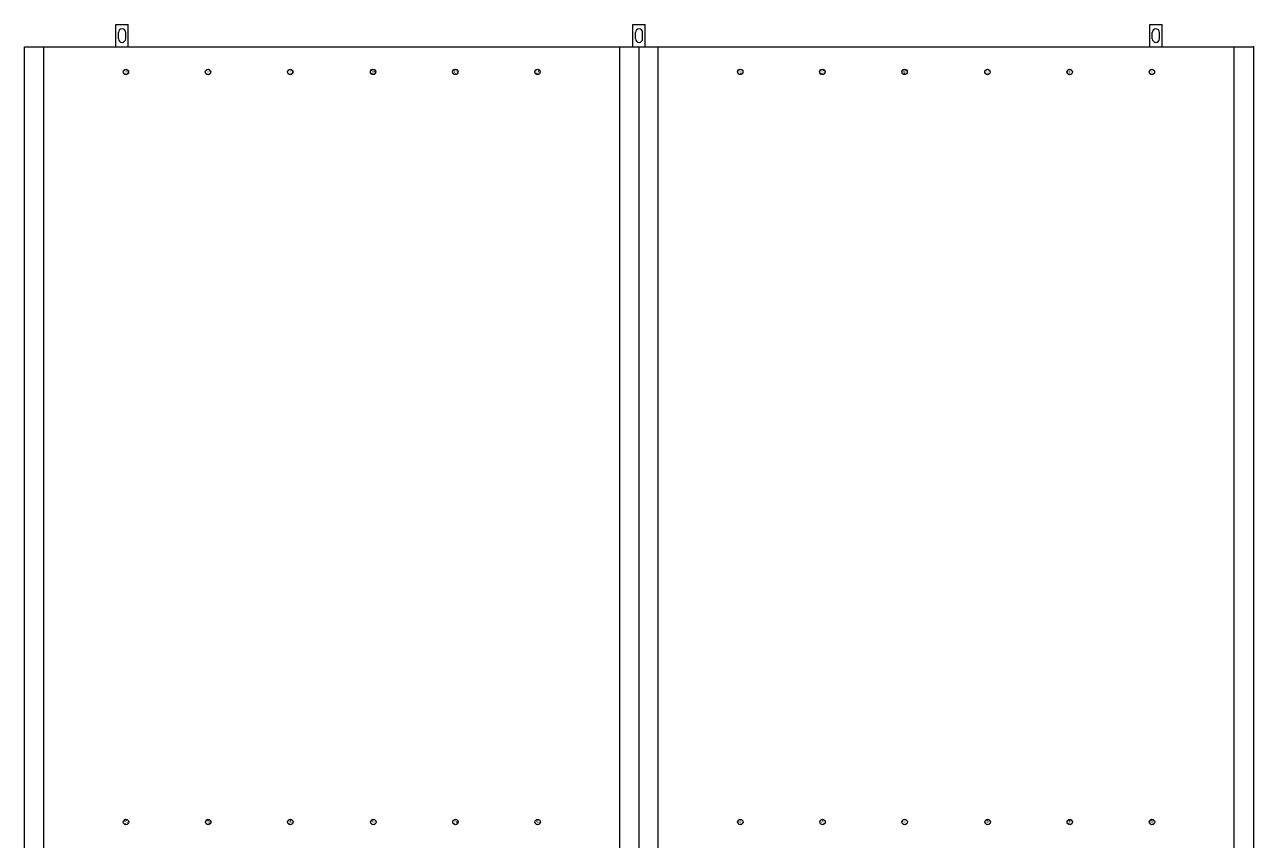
# Model space of a CAD drawing. Header units: centimetres. Extents: x 2056 to 3726, y 479 to 1259.
# Drawn here: x 2349 to 2509, y 1042.5 to 1148.8 of the extents above; entities that cross this region are included whole.
import ezdxf

# ---------------------------------------------------------------- set-up
doc = ezdxf.new("R2010")
doc.units = ezdxf.units.CM
doc.layers.get('0').update_dxf_attribs({"color": 6})
doc.layers.add('A-FURN', color=94, linetype='Continuous')
doc.layers.add('ferramenta', color=211, linetype='Continuous')

msp = doc.modelspace()

# ---------------------------------------------------------------- linework, layer by layer
msp.add_point((2509.03, 1145.91))
at = {"layer": 'A-FURN'}
for p, q in [((2349.03, 1145.91), (2509.03, 1145.91)), ((2349.03, 943.91), (2349.03, 1145.91)), ((2351.53, 1112.66), (2351.53, 1145.91)), ((2426.53, 1112.66), (2426.53, 1145.91)), ((2429.03, 943.91), (2429.03, 1145.91)), ((2429.03, 1045.16), (2429.03, 1145.91)), ((2431.53, 1112.66), (2431.53, 1145.91)), ((2506.53, 1112.69), (2506.53, 1145.91)), ((2509.03, 1145.91), (2509.03, 943.91)), ((2351.53, 1080.66), (2351.53, 1112.66)), ((2426.53, 1080.66), (2426.53, 1112.66)), ((2431.53, 1080.6), (2431.53, 1112.66)), ((2506.53, 1080.65), (2506.53, 1112.69)), ((2351.53, 1045.15), (2351.53, 1080.66)), ((2426.53, 1045.15), (2426.53, 1080.66)), ((2431.53, 1045.16), (2431.53, 1080.6)), ((2506.53, 1045.16), (2506.53, 1080.65)), ((2351.53, 1016.66), (2351.53, 1045.15)), ((2426.53, 1016.66), (2426.53, 1045.15)), ((2431.53, 1016.66), (2431.53, 1045.16)), ((2506.53, 1016.65), (2506.53, 1045.16))]:
    msp.add_line(p, q, dxfattribs=at)
at = {"layer": 'ferramenta', "transparency": 33554687}
for p, q in [((2360.91, 1145.91), (2360.91, 1148.82)), ((2360.91, 1148.82), (2362.53, 1148.82)), ((2362.53, 1145.91), (2362.53, 1148.82)), ((2428.21, 1145.91), (2428.21, 1148.82)), ((2428.21, 1148.82), (2429.84, 1148.82)), ((2429.84, 1145.91), (2429.84, 1148.82)), ((2495.52, 1145.91), (2495.52, 1148.82)), ((2495.52, 1148.82), (2497.15, 1148.82)), ((2497.15, 1145.91), (2497.15, 1148.82)), ((2361.25, 1146.97), (2361.25, 1147.79)), ((2362.19, 1146.97), (2362.19, 1147.79)), ((2428.55, 1146.97), (2428.55, 1147.79)), ((2429.5, 1146.97), (2429.5, 1147.79)), ((2495.86, 1146.97), (2495.86, 1147.79)), ((2496.81, 1146.97), (2496.81, 1147.79)), ((2360.91, 1145.91), (2362.53, 1145.91)), ((2428.21, 1145.91), (2429.84, 1145.91)), ((2495.52, 1145.91), (2497.15, 1145.91)), ((2361.9, 1142.65), (2361.9, 1142.65)), ((2361.92, 1142.55), (2361.92, 1142.55)), ((2361.95, 1142.81), (2361.95, 1142.81)), ((2361.96, 1142.49), (2361.96, 1142.49)), ((2361.99, 1142.7), (2361.99, 1142.69)), ((2362.03, 1142.42), (2362.02, 1142.42)), ((2362.04, 1142.87), (2362.03, 1142.87)), ((2362.03, 1142.81), (2362.03, 1142.81)), ((2362.05, 1142.52), (2362.04, 1142.52)), ((2362.09, 1142.59), (2362.08, 1142.59)), ((2362.13, 1142.92), (2362.13, 1142.92)), ((2362.14, 1142.82), (2362.13, 1142.82)), ((2362.14, 1142.69), (2362.13, 1142.69)), ((2362.14, 1142.47), (2362.13, 1142.47)), ((2362.17, 1142.41), (2362.17, 1142.41)), ((2362.2, 1142.65), (2362.19, 1142.65)), ((2362.2, 1142.8), (2362.2, 1142.8)), ((2362.2, 1142.5), (2362.2, 1142.5)), ((2362.21, 1142.92), (2362.21, 1142.92)), ((2362.21, 1142.64), (2362.21, 1142.64)), ((2362.23, 1142.59), (2362.23, 1142.59)), ((2362.27, 1142.48), (2362.27, 1142.48)), ((2362.29, 1142.67), (2362.28, 1142.67)), ((2362.29, 1142.77), (2362.29, 1142.77)), ((2362.31, 1142.94), (2362.3, 1142.94)), ((2362.32, 1142.87), (2362.31, 1142.87)), ((2362.37, 1142.91), (2362.36, 1142.91)), ((2362.37, 1142.66), (2362.36, 1142.66)), ((2362.37, 1142.55), (2362.37, 1142.55)), ((2362.4, 1142.85), (2362.39, 1142.85)), ((2362.39, 1142.47), (2362.39, 1142.47)), ((2362.43, 1142.8), (2362.42, 1142.8)), ((2362.46, 1142.72), (2362.45, 1142.72)), ((2362.46, 1142.46), (2362.45, 1142.46)), ((2362.49, 1142.61), (2362.48, 1142.61)), ((2362.48, 1142.53), (2362.48, 1142.53)), ((2362.54, 1142.68), (2362.53, 1142.68)), ((2372.6, 1142.65), (2372.6, 1142.65)), ((2372.62, 1142.55), (2372.62, 1142.55)), ((2372.65, 1142.81), (2372.65, 1142.81)), ((2372.66, 1142.49), (2372.66, 1142.49)), ((2372.69, 1142.7), (2372.69, 1142.69)), ((2372.73, 1142.42), (2372.72, 1142.42)), ((2372.74, 1142.87), (2372.73, 1142.87)), ((2372.73, 1142.81), (2372.73, 1142.81)), ((2372.75, 1142.52), (2372.74, 1142.52)), ((2372.79, 1142.59), (2372.78, 1142.59)), ((2372.83, 1142.92), (2372.83, 1142.92)), ((2372.84, 1142.82), (2372.83, 1142.82)), ((2372.84, 1142.69), (2372.83, 1142.69)), ((2372.84, 1142.47), (2372.83, 1142.47)), ((2372.87, 1142.41), (2372.87, 1142.41)), ((2372.9, 1142.65), (2372.89, 1142.65)), ((2372.9, 1142.8), (2372.9, 1142.8)), ((2372.9, 1142.5), (2372.9, 1142.5)), ((2372.91, 1142.92), (2372.91, 1142.92)), ((2372.91, 1142.64), (2372.91, 1142.64)), ((2372.93, 1142.59), (2372.93, 1142.59)), ((2372.97, 1142.48), (2372.97, 1142.48)), ((2372.99, 1142.67), (2372.98, 1142.67)), ((2372.99, 1142.77), (2372.99, 1142.77)), ((2373.01, 1142.94), (2373, 1142.94)), ((2373.02, 1142.87), (2373.01, 1142.87)), ((2373.07, 1142.91), (2373.06, 1142.91)), ((2373.07, 1142.66), (2373.06, 1142.66)), ((2373.07, 1142.55), (2373.07, 1142.55)), ((2373.1, 1142.85), (2373.09, 1142.85)), ((2373.09, 1142.47), (2373.09, 1142.47)), ((2373.13, 1142.8), (2373.12, 1142.8)), ((2373.16, 1142.72), (2373.15, 1142.72)), ((2373.16, 1142.46), (2373.15, 1142.46)), ((2373.19, 1142.61), (2373.18, 1142.61)), ((2373.18, 1142.53), (2373.18, 1142.53)), ((2373.24, 1142.68), (2373.23, 1142.68)), ((2383.3, 1142.65), (2383.3, 1142.65)), ((2383.32, 1142.55), (2383.32, 1142.55)), ((2383.35, 1142.81), (2383.35, 1142.81)), ((2383.36, 1142.49), (2383.36, 1142.49)), ((2383.39, 1142.7), (2383.39, 1142.69)), ((2383.43, 1142.42), (2383.42, 1142.42)), ((2383.44, 1142.87), (2383.43, 1142.87)), ((2383.43, 1142.81), (2383.43, 1142.81)), ((2383.45, 1142.52), (2383.44, 1142.52)), ((2383.49, 1142.59), (2383.48, 1142.59)), ((2383.53, 1142.92), (2383.53, 1142.92)), ((2383.54, 1142.82), (2383.53, 1142.82)), ((2383.54, 1142.69), (2383.53, 1142.69)), ((2383.54, 1142.47), (2383.53, 1142.47)), ((2383.57, 1142.41), (2383.57, 1142.41)), ((2383.6, 1142.65), (2383.59, 1142.65)), ((2383.6, 1142.8), (2383.6, 1142.8)), ((2383.6, 1142.5), (2383.6, 1142.5)), ((2383.61, 1142.92), (2383.61, 1142.92)), ((2383.61, 1142.64), (2383.61, 1142.64)), ((2383.63, 1142.59), (2383.63, 1142.59)), ((2383.67, 1142.48), (2383.67, 1142.48)), ((2383.69, 1142.67), (2383.68, 1142.67)), ((2383.69, 1142.77), (2383.69, 1142.77)), ((2383.71, 1142.94), (2383.7, 1142.94)), ((2383.72, 1142.87), (2383.71, 1142.87)), ((2383.77, 1142.91), (2383.76, 1142.91)), ((2383.77, 1142.66), (2383.76, 1142.66)), ((2383.77, 1142.55), (2383.77, 1142.55)), ((2383.8, 1142.85), (2383.79, 1142.85)), ((2383.79, 1142.47), (2383.79, 1142.47)), ((2383.83, 1142.8), (2383.82, 1142.8)), ((2383.86, 1142.72), (2383.85, 1142.72)), ((2383.86, 1142.46), (2383.85, 1142.46)), ((2383.89, 1142.61), (2383.88, 1142.61)), ((2383.88, 1142.53), (2383.88, 1142.53)), ((2383.94, 1142.68), (2383.93, 1142.68)), ((2394.1, 1142.65), (2394.1, 1142.65)), ((2394.12, 1142.56), (2394.12, 1142.55)), ((2394.15, 1142.82), (2394.15, 1142.81)), ((2394.16, 1142.49), (2394.16, 1142.49)), ((2394.19, 1142.7), (2394.19, 1142.7)), ((2394.23, 1142.42), (2394.22, 1142.42)), ((2394.24, 1142.88), (2394.23, 1142.88)), ((2394.23, 1142.82), (2394.23, 1142.81)), ((2394.25, 1142.53), (2394.24, 1142.52)), ((2394.29, 1142.59), (2394.28, 1142.59)), ((2394.33, 1142.92), (2394.33, 1142.92)), ((2394.34, 1142.82), (2394.33, 1142.82)), ((2394.34, 1142.7), (2394.33, 1142.7)), ((2394.34, 1142.48), (2394.33, 1142.48)), ((2394.37, 1142.42), (2394.37, 1142.42)), ((2394.4, 1142.65), (2394.39, 1142.65)), ((2394.4, 1142.81), (2394.4, 1142.81)), ((2394.4, 1142.5), (2394.4, 1142.5)), ((2394.41, 1142.92), (2394.41, 1142.92)), ((2394.41, 1142.65), (2394.41, 1142.65)), ((2394.43, 1142.59), (2394.43, 1142.59)), ((2394.45, 1142.4), (2394.45, 1142.4)), ((2394.47, 1142.49), (2394.47, 1142.48)), ((2394.49, 1142.67), (2394.48, 1142.67)), ((2394.49, 1142.77), (2394.49, 1142.77)), ((2394.51, 1142.94), (2394.5, 1142.94)), ((2394.52, 1142.87), (2394.51, 1142.87)), ((2394.57, 1142.91), (2394.56, 1142.91)), ((2394.57, 1142.67), (2394.56, 1142.67)), ((2394.57, 1142.56), (2394.57, 1142.55)), ((2394.6, 1142.85), (2394.59, 1142.85)), ((2394.59, 1142.47), (2394.59, 1142.47)), ((2394.63, 1142.8), (2394.62, 1142.8)), ((2394.66, 1142.73), (2394.65, 1142.73)), ((2394.66, 1142.47), (2394.65, 1142.46)), ((2394.69, 1142.62), (2394.68, 1142.62)), ((2394.68, 1142.53), (2394.68, 1142.53)), ((2394.74, 1142.68), (2394.73, 1142.68)), ((2404.8, 1142.65), (2404.8, 1142.65)), ((2404.82, 1142.56), (2404.82, 1142.55)), ((2404.85, 1142.82), (2404.85, 1142.81)), ((2404.86, 1142.49), (2404.86, 1142.49)), ((2404.89, 1142.7), (2404.89, 1142.7)), ((2404.93, 1142.42), (2404.92, 1142.42)), ((2404.94, 1142.88), (2404.93, 1142.88)), ((2404.93, 1142.82), (2404.93, 1142.81)), ((2404.95, 1142.53), (2404.94, 1142.52)), ((2404.99, 1142.59), (2404.98, 1142.59)), ((2405.03, 1142.92), (2405.03, 1142.92)), ((2405.04, 1142.82), (2405.03, 1142.82)), ((2405.04, 1142.7), (2405.03, 1142.7)), ((2405.04, 1142.48), (2405.03, 1142.48)), ((2405.07, 1142.42), (2405.07, 1142.42)), ((2405.1, 1142.65), (2405.09, 1142.65)), ((2405.1, 1142.81), (2405.1, 1142.81)), ((2405.1, 1142.5), (2405.1, 1142.5)), ((2405.11, 1142.92), (2405.11, 1142.92)), ((2405.11, 1142.65), (2405.11, 1142.65)), ((2405.13, 1142.59), (2405.13, 1142.59)), ((2405.15, 1142.4), (2405.15, 1142.4)), ((2405.17, 1142.49), (2405.17, 1142.48)), ((2405.19, 1142.67), (2405.18, 1142.67)), ((2405.19, 1142.77), (2405.19, 1142.77)), ((2405.21, 1142.94), (2405.2, 1142.94)), ((2405.22, 1142.87), (2405.21, 1142.87)), ((2405.27, 1142.91), (2405.26, 1142.91)), ((2405.27, 1142.67), (2405.26, 1142.67)), ((2405.27, 1142.56), (2405.27, 1142.55)), ((2405.3, 1142.85), (2405.29, 1142.85)), ((2405.29, 1142.47), (2405.29, 1142.47)), ((2405.33, 1142.8), (2405.32, 1142.8)), ((2405.36, 1142.73), (2405.35, 1142.73)), ((2405.36, 1142.47), (2405.35, 1142.46)), ((2405.39, 1142.62), (2405.38, 1142.62)), ((2405.38, 1142.53), (2405.38, 1142.53)), ((2405.44, 1142.68), (2405.43, 1142.68)), ((2415.5, 1142.65), (2415.5, 1142.65)), ((2415.52, 1142.56), (2415.52, 1142.56)), ((2415.55, 1142.82), (2415.55, 1142.82)), ((2415.56, 1142.49), (2415.56, 1142.49)), ((2415.59, 1142.7), (2415.59, 1142.7)), ((2415.63, 1142.43), (2415.62, 1142.43)), ((2415.64, 1142.88), (2415.63, 1142.88)), ((2415.63, 1142.82), (2415.63, 1142.82)), ((2415.65, 1142.53), (2415.64, 1142.53)), ((2415.69, 1142.6), (2415.68, 1142.6)), ((2415.73, 1142.93), (2415.73, 1142.93)), ((2415.74, 1142.82), (2415.73, 1142.82)), ((2415.74, 1142.7), (2415.73, 1142.7)), ((2415.74, 1142.48), (2415.73, 1142.48)), ((2415.77, 1142.42), (2415.77, 1142.42)), ((2415.8, 1142.66), (2415.79, 1142.66)), ((2415.8, 1142.81), (2415.8, 1142.81)), ((2415.8, 1142.5), (2415.8, 1142.5)), ((2415.81, 1142.93), (2415.81, 1142.92)), ((2415.81, 1142.65), (2415.81, 1142.65)), ((2415.83, 1142.59), (2415.83, 1142.59)), ((2415.85, 1142.4), (2415.85, 1142.4)), ((2415.87, 1142.49), (2415.87, 1142.49)), ((2415.89, 1142.68), (2415.88, 1142.68)), ((2415.89, 1142.78), (2415.89, 1142.77)), ((2415.91, 1142.95), (2415.9, 1142.95)), ((2415.92, 1142.88), (2415.91, 1142.88)), ((2415.97, 1142.92), (2415.96, 1142.92)), ((2415.97, 1142.67), (2415.96, 1142.67)), ((2415.97, 1142.56), (2415.97, 1142.56)), ((2416, 1142.85), (2415.99, 1142.85)), ((2415.99, 1142.47), (2415.99, 1142.47)), ((2416.03, 1142.8), (2416.02, 1142.8)), ((2416.06, 1142.73), (2416.05, 1142.73)), ((2416.06, 1142.47), (2416.05, 1142.47)), ((2416.09, 1142.62), (2416.08, 1142.62)), ((2416.08, 1142.54), (2416.08, 1142.54)), ((2416.14, 1142.69), (2416.13, 1142.69)), ((2441.88, 1142.69), (2441.88, 1142.69)), ((2441.92, 1142.62), (2441.93, 1142.62)), ((2441.93, 1142.54), (2441.94, 1142.54)), ((2441.96, 1142.73), (2441.96, 1142.73)), ((2441.96, 1142.47), (2441.96, 1142.47)), ((2441.98, 1142.8), (2441.99, 1142.8)), ((2442.01, 1142.85), (2442.02, 1142.85)), ((2442.02, 1142.47), (2442.02, 1142.47)), ((2442.04, 1142.56), (2442.04, 1142.56)), ((2442.05, 1142.92), (2442.05, 1142.92)), ((2442.05, 1142.67), (2442.05, 1142.67)), ((2442.1, 1142.88), (2442.1, 1142.88)), ((2442.11, 1142.95), (2442.11, 1142.95)), ((2442.12, 1142.78), (2442.13, 1142.77)), ((2442.12, 1142.68), (2442.13, 1142.68)), ((2442.14, 1142.49), (2442.15, 1142.49)), ((2442.16, 1142.4), (2442.17, 1142.4)), ((2442.18, 1142.59), (2442.19, 1142.59)), ((2442.2, 1142.93), (2442.2, 1142.92)), ((2442.2, 1142.65), (2442.21, 1142.65)), ((2442.21, 1142.81), (2442.21, 1142.81)), ((2442.21, 1142.5), (2442.22, 1142.5)), ((2442.22, 1142.66), (2442.22, 1142.66)), ((2442.24, 1142.42), (2442.24, 1142.42)), ((2442.28, 1142.93), (2442.29, 1142.93)), ((2442.28, 1142.82), (2442.28, 1142.82)), ((2442.28, 1142.7), (2442.28, 1142.7)), ((2442.28, 1142.48), (2442.28, 1142.48)), ((2442.33, 1142.6), (2442.33, 1142.6)), ((2442.37, 1142.53), (2442.37, 1142.53)), ((2442.38, 1142.88), (2442.38, 1142.88)), ((2442.38, 1142.82), (2442.39, 1142.82)), ((2442.39, 1142.43), (2442.39, 1142.43)), ((2442.42, 1142.7), (2442.42, 1142.7)), ((2442.45, 1142.49), (2442.46, 1142.49)), ((2442.46, 1142.82), (2442.47, 1142.82)), ((2442.49, 1142.56), (2442.49, 1142.56)), ((2442.51, 1142.65), (2442.51, 1142.65)), ((2452.58, 1142.68), (2452.58, 1142.68)), ((2452.62, 1142.62), (2452.63, 1142.62)), ((2452.63, 1142.53), (2452.64, 1142.53)), ((2452.66, 1142.73), (2452.66, 1142.73)), ((2452.66, 1142.47), (2452.66, 1142.46)), ((2452.68, 1142.8), (2452.69, 1142.8)), ((2452.71, 1142.85), (2452.72, 1142.85)), ((2452.72, 1142.47), (2452.72, 1142.47)), ((2452.74, 1142.56), (2452.74, 1142.55)), ((2452.75, 1142.91), (2452.75, 1142.91)), ((2452.75, 1142.67), (2452.75, 1142.67)), ((2452.8, 1142.87), (2452.8, 1142.87)), ((2452.81, 1142.94), (2452.81, 1142.94)), ((2452.82, 1142.77), (2452.83, 1142.77)), ((2452.82, 1142.67), (2452.83, 1142.67)), ((2452.84, 1142.49), (2452.85, 1142.48)), ((2452.86, 1142.4), (2452.87, 1142.4)), ((2452.88, 1142.59), (2452.89, 1142.59)), ((2452.9, 1142.92), (2452.9, 1142.92)), ((2452.9, 1142.65), (2452.91, 1142.65)), ((2452.91, 1142.81), (2452.91, 1142.81)), ((2452.91, 1142.5), (2452.92, 1142.5)), ((2452.92, 1142.65), (2452.92, 1142.65)), ((2452.94, 1142.42), (2452.94, 1142.42)), ((2452.98, 1142.92), (2452.99, 1142.92)), ((2452.98, 1142.82), (2452.98, 1142.82)), ((2452.98, 1142.7), (2452.98, 1142.7)), ((2452.98, 1142.48), (2452.98, 1142.48)), ((2453.03, 1142.59), (2453.03, 1142.59)), ((2453.07, 1142.53), (2453.07, 1142.52)), ((2453.08, 1142.88), (2453.08, 1142.88)), ((2453.08, 1142.82), (2453.09, 1142.81)), ((2453.09, 1142.42), (2453.09, 1142.42)), ((2453.12, 1142.7), (2453.12, 1142.7)), ((2453.15, 1142.49), (2453.16, 1142.49)), ((2453.16, 1142.82), (2453.17, 1142.81)), ((2453.19, 1142.56), (2453.19, 1142.55)), ((2453.21, 1142.65), (2453.21, 1142.65)), ((2463.28, 1142.68), (2463.28, 1142.68)), ((2463.32, 1142.62), (2463.33, 1142.62)), ((2463.33, 1142.53), (2463.34, 1142.53)), ((2463.36, 1142.73), (2463.36, 1142.73)), ((2463.36, 1142.47), (2463.36, 1142.46)), ((2463.38, 1142.8), (2463.39, 1142.8)), ((2463.41, 1142.85), (2463.42, 1142.85)), ((2463.42, 1142.47), (2463.42, 1142.47)), ((2463.44, 1142.56), (2463.44, 1142.55)), ((2463.45, 1142.91), (2463.45, 1142.91)), ((2463.45, 1142.67), (2463.45, 1142.67)), ((2463.5, 1142.87), (2463.5, 1142.87)), ((2463.51, 1142.94), (2463.51, 1142.94)), ((2463.52, 1142.77), (2463.53, 1142.77)), ((2463.52, 1142.67), (2463.53, 1142.67)), ((2463.54, 1142.49), (2463.55, 1142.48)), ((2463.56, 1142.4), (2463.57, 1142.4)), ((2463.58, 1142.59), (2463.59, 1142.59)), ((2463.6, 1142.92), (2463.6, 1142.92)), ((2463.6, 1142.65), (2463.61, 1142.65)), ((2463.61, 1142.81), (2463.61, 1142.81)), ((2463.61, 1142.5), (2463.62, 1142.5)), ((2463.62, 1142.65), (2463.62, 1142.65)), ((2463.64, 1142.42), (2463.64, 1142.42)), ((2463.68, 1142.92), (2463.69, 1142.92)), ((2463.68, 1142.82), (2463.68, 1142.82)), ((2463.68, 1142.7), (2463.68, 1142.7)), ((2463.68, 1142.48), (2463.68, 1142.48)), ((2463.73, 1142.59), (2463.73, 1142.59)), ((2463.77, 1142.53), (2463.77, 1142.52)), ((2463.78, 1142.88), (2463.78, 1142.88)), ((2463.78, 1142.82), (2463.79, 1142.81)), ((2463.79, 1142.42), (2463.79, 1142.42)), ((2463.82, 1142.7), (2463.82, 1142.7)), ((2463.85, 1142.49), (2463.86, 1142.49)), ((2463.86, 1142.82), (2463.87, 1142.81)), ((2463.89, 1142.56), (2463.89, 1142.55)), ((2463.91, 1142.65), (2463.91, 1142.65)), ((2474.08, 1142.68), (2474.08, 1142.68)), ((2474.12, 1142.61), (2474.13, 1142.61)), ((2474.13, 1142.53), (2474.14, 1142.53)), ((2474.16, 1142.72), (2474.16, 1142.72)), ((2474.16, 1142.46), (2474.16, 1142.46)), ((2474.18, 1142.8), (2474.19, 1142.8)), ((2474.21, 1142.85), (2474.22, 1142.85)), ((2474.22, 1142.47), (2474.22, 1142.47)), ((2474.24, 1142.55), (2474.24, 1142.55)), ((2474.25, 1142.91), (2474.25, 1142.91)), ((2474.25, 1142.66), (2474.25, 1142.66)), ((2474.3, 1142.87), (2474.3, 1142.87)), ((2474.31, 1142.94), (2474.31, 1142.94)), ((2474.32, 1142.77), (2474.33, 1142.77)), ((2474.32, 1142.67), (2474.33, 1142.67)), ((2474.34, 1142.48), (2474.35, 1142.48)), ((2474.38, 1142.59), (2474.39, 1142.59)), ((2474.4, 1142.92), (2474.4, 1142.92)), ((2474.4, 1142.64), (2474.41, 1142.64)), ((2474.41, 1142.8), (2474.41, 1142.8)), ((2474.41, 1142.5), (2474.42, 1142.5)), ((2474.42, 1142.65), (2474.42, 1142.65)), ((2474.44, 1142.41), (2474.44, 1142.41)), ((2474.48, 1142.92), (2474.49, 1142.92)), ((2474.48, 1142.82), (2474.48, 1142.82)), ((2474.48, 1142.69), (2474.48, 1142.69)), ((2474.48, 1142.47), (2474.48, 1142.47)), ((2474.53, 1142.59), (2474.53, 1142.59)), ((2474.57, 1142.52), (2474.57, 1142.52)), ((2474.58, 1142.87), (2474.58, 1142.87)), ((2474.58, 1142.81), (2474.59, 1142.81)), ((2474.59, 1142.42), (2474.59, 1142.42)), ((2474.62, 1142.7), (2474.62, 1142.69)), ((2474.65, 1142.49), (2474.66, 1142.49)), ((2474.66, 1142.81), (2474.67, 1142.81)), ((2474.69, 1142.55), (2474.69, 1142.55)), ((2474.71, 1142.65), (2474.71, 1142.65)), ((2484.78, 1142.68), (2484.78, 1142.68)), ((2484.82, 1142.61), (2484.83, 1142.61)), ((2484.83, 1142.53), (2484.84, 1142.53)), ((2484.86, 1142.72), (2484.86, 1142.72)), ((2484.86, 1142.46), (2484.86, 1142.46)), ((2484.88, 1142.8), (2484.89, 1142.8)), ((2484.91, 1142.85), (2484.92, 1142.85)), ((2484.92, 1142.47), (2484.92, 1142.47)), ((2484.94, 1142.55), (2484.94, 1142.55)), ((2484.95, 1142.91), (2484.95, 1142.91)), ((2484.95, 1142.66), (2484.95, 1142.66)), ((2485, 1142.87), (2485, 1142.87)), ((2485.01, 1142.94), (2485.01, 1142.94)), ((2485.02, 1142.77), (2485.03, 1142.77)), ((2485.02, 1142.67), (2485.03, 1142.67)), ((2485.04, 1142.48), (2485.05, 1142.48)), ((2485.08, 1142.59), (2485.09, 1142.59)), ((2485.1, 1142.92), (2485.1, 1142.92)), ((2485.1, 1142.64), (2485.11, 1142.64)), ((2485.11, 1142.8), (2485.11, 1142.8)), ((2485.11, 1142.5), (2485.12, 1142.5)), ((2485.12, 1142.65), (2485.12, 1142.65)), ((2485.14, 1142.41), (2485.14, 1142.41)), ((2485.18, 1142.92), (2485.19, 1142.92)), ((2485.18, 1142.82), (2485.18, 1142.82)), ((2485.18, 1142.69), (2485.18, 1142.69)), ((2485.18, 1142.47), (2485.18, 1142.47)), ((2485.23, 1142.59), (2485.23, 1142.59)), ((2485.27, 1142.52), (2485.27, 1142.52)), ((2485.28, 1142.87), (2485.28, 1142.87)), ((2485.28, 1142.81), (2485.29, 1142.81)), ((2485.29, 1142.42), (2485.29, 1142.42)), ((2485.32, 1142.7), (2485.32, 1142.69)), ((2485.35, 1142.49), (2485.36, 1142.49)), ((2485.36, 1142.81), (2485.37, 1142.81)), ((2485.39, 1142.55), (2485.39, 1142.55)), ((2485.41, 1142.65), (2485.41, 1142.65)), ((2495.48, 1142.68), (2495.48, 1142.68)), ((2495.52, 1142.61), (2495.53, 1142.61)), ((2495.53, 1142.53), (2495.54, 1142.53)), ((2495.56, 1142.72), (2495.56, 1142.72)), ((2495.56, 1142.46), (2495.56, 1142.46)), ((2495.58, 1142.8), (2495.59, 1142.8)), ((2495.61, 1142.85), (2495.62, 1142.85)), ((2495.62, 1142.47), (2495.62, 1142.47)), ((2495.64, 1142.55), (2495.64, 1142.55)), ((2495.65, 1142.91), (2495.65, 1142.91)), ((2495.65, 1142.66), (2495.65, 1142.66)), ((2495.7, 1142.87), (2495.7, 1142.87)), ((2495.71, 1142.94), (2495.71, 1142.94)), ((2495.72, 1142.77), (2495.73, 1142.77)), ((2495.72, 1142.67), (2495.73, 1142.67)), ((2495.74, 1142.48), (2495.75, 1142.48)), ((2495.78, 1142.59), (2495.79, 1142.59)), ((2495.8, 1142.92), (2495.8, 1142.92)), ((2495.8, 1142.64), (2495.81, 1142.64)), ((2495.81, 1142.8), (2495.81, 1142.8)), ((2495.81, 1142.5), (2495.82, 1142.5)), ((2495.82, 1142.65), (2495.82, 1142.65)), ((2495.84, 1142.41), (2495.84, 1142.41)), ((2495.88, 1142.92), (2495.89, 1142.92)), ((2495.88, 1142.82), (2495.88, 1142.82)), ((2495.88, 1142.69), (2495.88, 1142.69)), ((2495.88, 1142.47), (2495.88, 1142.47)), ((2495.93, 1142.59), (2495.93, 1142.59)), ((2495.97, 1142.52), (2495.97, 1142.52)), ((2495.98, 1142.87), (2495.98, 1142.87)), ((2495.98, 1142.81), (2495.99, 1142.81)), ((2495.99, 1142.42), (2495.99, 1142.42)), ((2496.02, 1142.7), (2496.02, 1142.69)), ((2496.05, 1142.49), (2496.06, 1142.49)), ((2496.06, 1142.81), (2496.07, 1142.81)), ((2496.09, 1142.55), (2496.09, 1142.55)), ((2496.11, 1142.65), (2496.11, 1142.65)), ((2362.11, 1142.35), (2362.1, 1142.35)), ((2362.22, 1142.32), (2362.22, 1142.32)), ((2362.25, 1142.4), (2362.25, 1142.4)), ((2362.32, 1142.39), (2362.32, 1142.39)), ((2372.81, 1142.35), (2372.8, 1142.35)), ((2372.92, 1142.32), (2372.92, 1142.32)), ((2372.95, 1142.4), (2372.95, 1142.4)), ((2373.02, 1142.39), (2373.02, 1142.39)), ((2383.51, 1142.35), (2383.5, 1142.35)), ((2383.62, 1142.32), (2383.62, 1142.32)), ((2383.65, 1142.4), (2383.65, 1142.4)), ((2383.72, 1142.39), (2383.72, 1142.39)), ((2394.31, 1142.35), (2394.3, 1142.35)), ((2394.42, 1142.32), (2394.42, 1142.32)), ((2394.52, 1142.39), (2394.52, 1142.39)), ((2405.01, 1142.35), (2405, 1142.35)), ((2405.12, 1142.32), (2405.12, 1142.32)), ((2405.22, 1142.39), (2405.22, 1142.39)), ((2415.71, 1142.36), (2415.7, 1142.36)), ((2415.82, 1142.33), (2415.82, 1142.33)), ((2415.92, 1142.4), (2415.92, 1142.39)), ((2442.09, 1142.4), (2442.09, 1142.39)), ((2442.19, 1142.33), (2442.19, 1142.33)), ((2442.31, 1142.36), (2442.31, 1142.36)), ((2452.79, 1142.39), (2452.79, 1142.39)), ((2452.89, 1142.32), (2452.89, 1142.32)), ((2453.01, 1142.35), (2453.01, 1142.35)), ((2463.49, 1142.39), (2463.49, 1142.39)), ((2463.59, 1142.32), (2463.59, 1142.32)), ((2463.71, 1142.35), (2463.71, 1142.35)), ((2474.29, 1142.39), (2474.29, 1142.39)), ((2474.36, 1142.4), (2474.37, 1142.4)), ((2474.39, 1142.32), (2474.39, 1142.32)), ((2474.51, 1142.35), (2474.51, 1142.35)), ((2484.99, 1142.39), (2484.99, 1142.39)), ((2485.06, 1142.4), (2485.07, 1142.4)), ((2485.09, 1142.32), (2485.09, 1142.32)), ((2485.21, 1142.35), (2485.21, 1142.35)), ((2495.69, 1142.39), (2495.69, 1142.39)), ((2495.76, 1142.4), (2495.77, 1142.4)), ((2495.79, 1142.32), (2495.79, 1142.32)), ((2495.91, 1142.35), (2495.91, 1142.35)), ((2361.92, 1044.91), (2361.92, 1044.91)), ((2361.94, 1045), (2361.94, 1045.01)), ((2361.98, 1045.07), (2361.98, 1045.07)), ((2362.01, 1044.86), (2362.01, 1044.86)), ((2362.05, 1045.13), (2362.04, 1045.14)), ((2362.06, 1045.03), (2362.06, 1045.04)), ((2362.11, 1044.97), (2362.1, 1044.97)), ((2362.12, 1045.21), (2362.12, 1045.21)), ((2362.15, 1045.08), (2362.15, 1045.08)), ((2362.15, 1044.86), (2362.15, 1044.86)), ((2362.19, 1045.14), (2362.19, 1045.14)), ((2362.21, 1044.91), (2362.21, 1044.91)), ((2362.22, 1045.06), (2362.22, 1045.06)), ((2362.23, 1044.91), (2362.22, 1044.91)), ((2362.24, 1045.24), (2362.24, 1045.24)), ((2362.25, 1044.97), (2362.25, 1044.97)), ((2362.27, 1045.16), (2362.27, 1045.16)), ((2362.29, 1045.07), (2362.29, 1045.08)), ((2362.31, 1044.88), (2362.3, 1044.89)), ((2362.34, 1045.17), (2362.34, 1045.17)), ((2362.39, 1044.89), (2362.38, 1044.89)), ((2362.39, 1045), (2362.39, 1045.01)), ((2362.41, 1045.09), (2362.41, 1045.09)), ((2362.48, 1045.09), (2362.47, 1045.1)), ((2362.48, 1044.83), (2362.47, 1044.83)), ((2362.5, 1045.03), (2362.5, 1045.03)), ((2362.51, 1044.94), (2362.5, 1044.94)), ((2362.56, 1044.88), (2362.55, 1044.88)), ((2372.62, 1044.91), (2372.62, 1044.91)), ((2372.64, 1045), (2372.64, 1045.01)), ((2372.68, 1045.07), (2372.68, 1045.07)), ((2372.71, 1044.86), (2372.71, 1044.86)), ((2372.75, 1045.13), (2372.74, 1045.14)), ((2372.76, 1045.03), (2372.76, 1045.04)), ((2372.81, 1044.97), (2372.8, 1044.97)), ((2372.82, 1045.21), (2372.82, 1045.21)), ((2372.85, 1045.08), (2372.85, 1045.08)), ((2372.85, 1044.86), (2372.85, 1044.86)), ((2372.89, 1045.14), (2372.89, 1045.14)), ((2372.91, 1044.91), (2372.91, 1044.91)), ((2372.92, 1045.06), (2372.92, 1045.06)), ((2372.93, 1044.91), (2372.92, 1044.91)), ((2372.94, 1045.24), (2372.94, 1045.24)), ((2372.95, 1044.97), (2372.95, 1044.97)), ((2372.97, 1045.16), (2372.97, 1045.16)), ((2372.99, 1045.07), (2372.99, 1045.08)), ((2373.01, 1044.88), (2373, 1044.89)), ((2373.04, 1045.17), (2373.04, 1045.17)), ((2373.09, 1044.89), (2373.08, 1044.89)), ((2373.09, 1045), (2373.09, 1045.01)), ((2373.11, 1045.09), (2373.11, 1045.09)), ((2373.18, 1045.09), (2373.17, 1045.1)), ((2373.18, 1044.83), (2373.17, 1044.83)), ((2373.2, 1045.03), (2373.2, 1045.03)), ((2373.21, 1044.94), (2373.2, 1044.94)), ((2373.26, 1044.88), (2373.25, 1044.88)), ((2383.32, 1044.91), (2383.32, 1044.91)), ((2383.34, 1045), (2383.34, 1045.01)), ((2383.38, 1045.07), (2383.38, 1045.07)), ((2383.41, 1044.86), (2383.41, 1044.86)), ((2383.45, 1045.13), (2383.44, 1045.14)), ((2383.46, 1045.03), (2383.46, 1045.04)), ((2383.51, 1044.97), (2383.5, 1044.97)), ((2383.52, 1045.21), (2383.52, 1045.21)), ((2383.55, 1045.08), (2383.55, 1045.08)), ((2383.55, 1044.86), (2383.55, 1044.86)), ((2383.59, 1045.14), (2383.59, 1045.14)), ((2383.61, 1044.91), (2383.61, 1044.91)), ((2383.62, 1045.06), (2383.62, 1045.06)), ((2383.63, 1044.91), (2383.62, 1044.91)), ((2383.64, 1045.24), (2383.64, 1045.24)), ((2383.65, 1044.97), (2383.65, 1044.97)), ((2383.67, 1045.16), (2383.67, 1045.16)), ((2383.69, 1045.07), (2383.69, 1045.08)), ((2383.71, 1044.88), (2383.7, 1044.89)), ((2383.74, 1045.17), (2383.74, 1045.17)), ((2383.79, 1044.89), (2383.78, 1044.89)), ((2383.79, 1045), (2383.79, 1045.01)), ((2383.81, 1045.09), (2383.81, 1045.09)), ((2383.88, 1045.09), (2383.87, 1045.1)), ((2383.88, 1044.83), (2383.87, 1044.83)), ((2383.9, 1045.03), (2383.9, 1045.03)), ((2383.91, 1044.94), (2383.9, 1044.94)), ((2383.96, 1044.88), (2383.95, 1044.88)), ((2394.12, 1044.91), (2394.12, 1044.91)), ((2394.14, 1045), (2394.14, 1045)), ((2394.18, 1045.07), (2394.18, 1045.07)), ((2394.21, 1044.86), (2394.21, 1044.86)), ((2394.25, 1045.13), (2394.24, 1045.13)), ((2394.27, 1045.03), (2394.26, 1045.03)), ((2394.31, 1044.96), (2394.3, 1044.96)), ((2394.32, 1045.2), (2394.32, 1045.2)), ((2394.35, 1045.08), (2394.35, 1045.08)), ((2394.35, 1044.86), (2394.35, 1044.86)), ((2394.39, 1045.14), (2394.39, 1045.14)), ((2394.41, 1044.9), (2394.41, 1044.9)), ((2394.42, 1045.05), (2394.42, 1045.06)), ((2394.43, 1044.91), (2394.42, 1044.91)), ((2394.44, 1045.23), (2394.44, 1045.23)), ((2394.45, 1044.97), (2394.45, 1044.97)), ((2394.47, 1045.16), (2394.47, 1045.16)), ((2394.49, 1045.07), (2394.49, 1045.07)), ((2394.51, 1044.88), (2394.5, 1044.88)), ((2394.54, 1045.16), (2394.54, 1045.16)), ((2394.59, 1044.89), (2394.58, 1044.89)), ((2394.59, 1045), (2394.59, 1045)), ((2394.61, 1045.09), (2394.61, 1045.09)), ((2394.68, 1045.09), (2394.67, 1045.09)), ((2394.68, 1044.83), (2394.67, 1044.83)), ((2394.7, 1045.02), (2394.7, 1045.02)), ((2394.71, 1044.94), (2394.7, 1044.94)), ((2394.76, 1044.87), (2394.75, 1044.87)), ((2404.82, 1044.91), (2404.82, 1044.91)), ((2404.84, 1045), (2404.84, 1045)), ((2404.88, 1045.07), (2404.88, 1045.07)), ((2404.91, 1044.86), (2404.91, 1044.86)), ((2404.95, 1045.13), (2404.94, 1045.13)), ((2404.97, 1045.03), (2404.96, 1045.03)), ((2405.01, 1044.96), (2405, 1044.96)), ((2405.02, 1045.2), (2405.02, 1045.2)), ((2405.05, 1045.08), (2405.05, 1045.08)), ((2405.05, 1044.86), (2405.05, 1044.86)), ((2405.09, 1045.14), (2405.09, 1045.14)), ((2405.11, 1044.9), (2405.11, 1044.9)), ((2405.12, 1045.05), (2405.12, 1045.06)), ((2405.13, 1044.91), (2405.12, 1044.91)), ((2405.14, 1045.23), (2405.14, 1045.23)), ((2405.15, 1044.97), (2405.15, 1044.97)), ((2405.17, 1045.16), (2405.17, 1045.16)), ((2405.19, 1045.07), (2405.19, 1045.07)), ((2405.21, 1044.88), (2405.2, 1044.88)), ((2405.24, 1045.16), (2405.24, 1045.16)), ((2405.29, 1044.89), (2405.28, 1044.89)), ((2405.29, 1045), (2405.29, 1045)), ((2405.31, 1045.09), (2405.31, 1045.09)), ((2405.38, 1045.09), (2405.37, 1045.09)), ((2405.38, 1044.83), (2405.37, 1044.83)), ((2405.4, 1045.02), (2405.4, 1045.02)), ((2405.41, 1044.94), (2405.4, 1044.94)), ((2405.46, 1044.87), (2405.45, 1044.87)), ((2415.52, 1044.9), (2415.52, 1044.9)), ((2415.54, 1045), (2415.54, 1045)), ((2415.58, 1045.06), (2415.58, 1045.06)), ((2415.61, 1044.85), (2415.61, 1044.85)), ((2415.65, 1045.13), (2415.64, 1045.13)), ((2415.67, 1045.03), (2415.66, 1045.03)), ((2415.71, 1044.96), (2415.7, 1044.96)), ((2415.72, 1045.2), (2415.72, 1045.2)), ((2415.75, 1045.08), (2415.75, 1045.08)), ((2415.75, 1044.86), (2415.75, 1044.86)), ((2415.79, 1045.14), (2415.79, 1045.14)), ((2415.81, 1044.9), (2415.81, 1044.9)), ((2415.82, 1045.05), (2415.82, 1045.05)), ((2415.83, 1044.9), (2415.82, 1044.91)), ((2415.84, 1045.23), (2415.84, 1045.23)), ((2415.85, 1044.96), (2415.85, 1044.96)), ((2415.87, 1045.15), (2415.87, 1045.15)), ((2415.89, 1045.07), (2415.89, 1045.07)), ((2415.91, 1044.88), (2415.9, 1044.88)), ((2415.94, 1045.16), (2415.94, 1045.16)), ((2415.99, 1044.89), (2415.98, 1044.89)), ((2415.99, 1045), (2415.99, 1045)), ((2416.01, 1045.08), (2416.01, 1045.08)), ((2416.08, 1045.09), (2416.07, 1045.09)), ((2416.08, 1044.83), (2416.07, 1044.83)), ((2416.1, 1045.02), (2416.1, 1045.02)), ((2416.11, 1044.94), (2416.1, 1044.94)), ((2416.16, 1044.87), (2416.15, 1044.87)), ((2441.9, 1044.87), (2441.9, 1044.87)), ((2441.94, 1044.94), (2441.95, 1044.94)), ((2441.95, 1045.02), (2441.96, 1045.02)), ((2441.98, 1045.09), (2441.98, 1045.09)), ((2441.98, 1044.83), (2441.98, 1044.83)), ((2442.04, 1045.08), (2442.04, 1045.08)), ((2442.06, 1045), (2442.06, 1045)), ((2442.07, 1044.89), (2442.07, 1044.89)), ((2442.11, 1045.16), (2442.11, 1045.16)), ((2442.14, 1044.88), (2442.15, 1044.88)), ((2442.16, 1045.07), (2442.16, 1045.07)), ((2442.18, 1045.15), (2442.18, 1045.15)), ((2442.2, 1044.96), (2442.21, 1044.96)), ((2442.21, 1045.23), (2442.21, 1045.23)), ((2442.22, 1044.9), (2442.23, 1044.91)), ((2442.23, 1045.05), (2442.24, 1045.05)), ((2442.24, 1044.9), (2442.24, 1044.9)), ((2442.26, 1045.14), (2442.26, 1045.14)), ((2442.3, 1045.08), (2442.3, 1045.08)), ((2442.3, 1044.86), (2442.3, 1044.86)), ((2442.33, 1045.2), (2442.33, 1045.2)), ((2442.35, 1044.96), (2442.35, 1044.96)), ((2442.39, 1045.03), (2442.39, 1045.03)), ((2442.41, 1045.13), (2442.41, 1045.13)), ((2442.44, 1044.85), (2442.44, 1044.85)), ((2442.47, 1045.06), (2442.47, 1045.06)), ((2442.51, 1045), (2442.51, 1045)), ((2442.53, 1044.9), (2442.53, 1044.9)), ((2452.6, 1044.87), (2452.6, 1044.87)), ((2452.64, 1044.94), (2452.65, 1044.94)), ((2452.65, 1045.02), (2452.66, 1045.02)), ((2452.68, 1045.09), (2452.68, 1045.09)), ((2452.68, 1044.83), (2452.68, 1044.83)), ((2452.74, 1045.09), (2452.74, 1045.09)), ((2452.76, 1045), (2452.76, 1045)), ((2452.77, 1044.89), (2452.77, 1044.89)), ((2452.81, 1045.16), (2452.81, 1045.16)), ((2452.84, 1044.88), (2452.85, 1044.88)), ((2452.86, 1045.07), (2452.86, 1045.07)), ((2452.88, 1045.16), (2452.88, 1045.16)), ((2452.9, 1044.97), (2452.91, 1044.97)), ((2452.91, 1045.23), (2452.91, 1045.23)), ((2452.92, 1044.91), (2452.93, 1044.91)), ((2452.93, 1045.05), (2452.94, 1045.06)), ((2452.94, 1044.9), (2452.94, 1044.9)), ((2452.96, 1045.14), (2452.96, 1045.14)), ((2453, 1045.08), (2453, 1045.08)), ((2453, 1044.86), (2453, 1044.86)), ((2453.03, 1045.2), (2453.03, 1045.2)), ((2453.05, 1044.96), (2453.05, 1044.96)), ((2453.09, 1045.03), (2453.09, 1045.03)), ((2453.11, 1045.13), (2453.11, 1045.13)), ((2453.14, 1044.86), (2453.14, 1044.86)), ((2453.17, 1045.07), (2453.17, 1045.07)), ((2453.21, 1045), (2453.21, 1045)), ((2453.23, 1044.91), (2453.23, 1044.91)), ((2463.3, 1044.87), (2463.3, 1044.87)), ((2463.34, 1044.94), (2463.35, 1044.94)), ((2463.35, 1045.02), (2463.36, 1045.02)), ((2463.38, 1045.09), (2463.38, 1045.09)), ((2463.38, 1044.83), (2463.38, 1044.83)), ((2463.44, 1045.09), (2463.44, 1045.09)), ((2463.46, 1045), (2463.46, 1045)), ((2463.47, 1044.89), (2463.47, 1044.89)), ((2463.51, 1045.16), (2463.51, 1045.16)), ((2463.54, 1044.88), (2463.55, 1044.88)), ((2463.56, 1045.07), (2463.56, 1045.07)), ((2463.58, 1045.16), (2463.58, 1045.16)), ((2463.6, 1044.97), (2463.61, 1044.97)), ((2463.61, 1045.23), (2463.61, 1045.23)), ((2463.62, 1044.91), (2463.63, 1044.91)), ((2463.63, 1045.05), (2463.64, 1045.06)), ((2463.64, 1044.9), (2463.64, 1044.9)), ((2463.66, 1045.14), (2463.66, 1045.14)), ((2463.7, 1045.08), (2463.7, 1045.08)), ((2463.7, 1044.86), (2463.7, 1044.86)), ((2463.73, 1045.2), (2463.73, 1045.2)), ((2463.75, 1044.96), (2463.75, 1044.96)), ((2463.79, 1045.03), (2463.79, 1045.03)), ((2463.81, 1045.13), (2463.81, 1045.13)), ((2463.84, 1044.86), (2463.84, 1044.86)), ((2463.87, 1045.07), (2463.87, 1045.07)), ((2463.91, 1045), (2463.91, 1045)), ((2463.93, 1044.91), (2463.93, 1044.91)), ((2474.1, 1044.88), (2474.1, 1044.88)), ((2474.14, 1044.94), (2474.15, 1044.94)), ((2474.15, 1045.03), (2474.16, 1045.03)), ((2474.18, 1045.09), (2474.18, 1045.1)), ((2474.18, 1044.83), (2474.18, 1044.83)), ((2474.24, 1045.09), (2474.24, 1045.09)), ((2474.26, 1045), (2474.26, 1045.01)), ((2474.27, 1044.89), (2474.27, 1044.89)), ((2474.31, 1045.17), (2474.31, 1045.17)), ((2474.34, 1044.88), (2474.35, 1044.89)), ((2474.36, 1045.07), (2474.36, 1045.08)), ((2474.38, 1045.16), (2474.38, 1045.16)), ((2474.4, 1044.97), (2474.41, 1044.97)), ((2474.41, 1045.24), (2474.41, 1045.24)), ((2474.42, 1044.91), (2474.43, 1044.91)), ((2474.43, 1045.06), (2474.44, 1045.06)), ((2474.44, 1044.91), (2474.44, 1044.91)), ((2474.46, 1045.14), (2474.46, 1045.14)), ((2474.5, 1045.08), (2474.5, 1045.08)), ((2474.5, 1044.86), (2474.5, 1044.86)), ((2474.53, 1045.21), (2474.53, 1045.21)), ((2474.55, 1044.97), (2474.55, 1044.97)), ((2474.59, 1045.03), (2474.59, 1045.04)), ((2474.61, 1045.13), (2474.61, 1045.14)), ((2474.64, 1044.86), (2474.64, 1044.86)), ((2474.67, 1045.07), (2474.68, 1045.07)), ((2474.71, 1045), (2474.71, 1045.01)), ((2474.73, 1044.91), (2474.73, 1044.91)), ((2484.8, 1044.88), (2484.8, 1044.88)), ((2484.84, 1044.94), (2484.85, 1044.94)), ((2484.85, 1045.03), (2484.86, 1045.03)), ((2484.88, 1045.09), (2484.88, 1045.1)), ((2484.88, 1044.83), (2484.88, 1044.83)), ((2484.94, 1045.09), (2484.94, 1045.09)), ((2484.96, 1045), (2484.96, 1045.01)), ((2484.97, 1044.89), (2484.97, 1044.89)), ((2485.01, 1045.17), (2485.01, 1045.17)), ((2485.04, 1044.88), (2485.05, 1044.89)), ((2485.06, 1045.07), (2485.06, 1045.08)), ((2485.08, 1045.16), (2485.08, 1045.16)), ((2485.1, 1044.97), (2485.11, 1044.97)), ((2485.11, 1045.24), (2485.11, 1045.24)), ((2485.12, 1044.91), (2485.13, 1044.91)), ((2485.13, 1045.06), (2485.14, 1045.06)), ((2485.14, 1044.91), (2485.14, 1044.91)), ((2485.16, 1045.14), (2485.16, 1045.14)), ((2485.2, 1045.08), (2485.2, 1045.08)), ((2485.2, 1044.86), (2485.2, 1044.86)), ((2485.23, 1045.21), (2485.23, 1045.21)), ((2485.25, 1044.97), (2485.25, 1044.97)), ((2485.29, 1045.03), (2485.29, 1045.04)), ((2485.31, 1045.13), (2485.31, 1045.14)), ((2485.34, 1044.86), (2485.34, 1044.86)), ((2485.37, 1045.07), (2485.38, 1045.07)), ((2485.41, 1045), (2485.41, 1045.01)), ((2485.43, 1044.91), (2485.43, 1044.91)), ((2495.5, 1044.88), (2495.5, 1044.88)), ((2495.54, 1044.94), (2495.55, 1044.94)), ((2495.55, 1045.03), (2495.56, 1045.03)), ((2495.58, 1045.09), (2495.58, 1045.1)), ((2495.58, 1044.83), (2495.58, 1044.83)), ((2495.64, 1045.09), (2495.64, 1045.09)), ((2495.66, 1045), (2495.66, 1045.01)), ((2495.67, 1044.89), (2495.67, 1044.89)), ((2495.71, 1045.17), (2495.71, 1045.17)), ((2495.74, 1044.88), (2495.75, 1044.89)), ((2495.76, 1045.07), (2495.76, 1045.08)), ((2495.78, 1045.16), (2495.78, 1045.16)), ((2495.8, 1044.97), (2495.81, 1044.97)), ((2495.81, 1045.24), (2495.81, 1045.24)), ((2495.82, 1044.91), (2495.83, 1044.91)), ((2495.83, 1045.06), (2495.84, 1045.06)), ((2495.84, 1044.91), (2495.84, 1044.91)), ((2495.86, 1045.14), (2495.86, 1045.14)), ((2495.9, 1045.08), (2495.9, 1045.08)), ((2495.9, 1044.86), (2495.9, 1044.86)), ((2495.93, 1045.21), (2495.93, 1045.21)), ((2495.95, 1044.97), (2495.95, 1044.97)), ((2495.99, 1045.03), (2495.99, 1045.04)), ((2496.01, 1045.13), (2496.01, 1045.14)), ((2496.04, 1044.86), (2496.04, 1044.86)), ((2496.07, 1045.07), (2496.08, 1045.07)), ((2496.11, 1045), (2496.11, 1045.01)), ((2496.13, 1044.91), (2496.13, 1044.91)), ((2361.97, 1044.74), (2361.97, 1044.75)), ((2362.05, 1044.74), (2362.05, 1044.75)), ((2362.05, 1044.68), (2362.05, 1044.68)), ((2362.15, 1044.64), (2362.14, 1044.64)), ((2362.15, 1044.74), (2362.15, 1044.74)), ((2362.22, 1044.75), (2362.22, 1044.75)), ((2362.23, 1044.64), (2362.23, 1044.64)), ((2362.31, 1044.79), (2362.31, 1044.79)), ((2362.32, 1044.62), (2362.32, 1044.62)), ((2362.34, 1044.69), (2362.33, 1044.69)), ((2362.39, 1044.65), (2362.38, 1044.65)), ((2362.42, 1044.71), (2362.41, 1044.71)), ((2362.45, 1044.76), (2362.44, 1044.76)), ((2372.67, 1044.74), (2372.67, 1044.75)), ((2372.75, 1044.74), (2372.75, 1044.75)), ((2372.75, 1044.68), (2372.75, 1044.68)), ((2372.85, 1044.64), (2372.84, 1044.64)), ((2372.85, 1044.74), (2372.85, 1044.74)), ((2372.92, 1044.75), (2372.92, 1044.75)), ((2372.93, 1044.64), (2372.93, 1044.64)), ((2373.01, 1044.79), (2373.01, 1044.79)), ((2373.02, 1044.62), (2373.02, 1044.62)), ((2373.04, 1044.69), (2373.03, 1044.69)), ((2373.09, 1044.65), (2373.08, 1044.65)), ((2373.12, 1044.71), (2373.11, 1044.71)), ((2373.15, 1044.76), (2373.14, 1044.76)), ((2383.37, 1044.74), (2383.37, 1044.75)), ((2383.45, 1044.74), (2383.45, 1044.75)), ((2383.45, 1044.68), (2383.45, 1044.68)), ((2383.55, 1044.64), (2383.54, 1044.64)), ((2383.55, 1044.74), (2383.55, 1044.74)), ((2383.62, 1044.75), (2383.62, 1044.75)), ((2383.63, 1044.64), (2383.63, 1044.64)), ((2383.71, 1044.79), (2383.71, 1044.79)), ((2383.72, 1044.62), (2383.72, 1044.62)), ((2383.74, 1044.69), (2383.73, 1044.69)), ((2383.79, 1044.65), (2383.78, 1044.65)), ((2383.82, 1044.71), (2383.81, 1044.71)), ((2383.85, 1044.76), (2383.84, 1044.76)), ((2394.17, 1044.74), (2394.17, 1044.74)), ((2394.25, 1044.74), (2394.25, 1044.74)), ((2394.25, 1044.68), (2394.25, 1044.68)), ((2394.35, 1044.74), (2394.35, 1044.74)), ((2394.35, 1044.63), (2394.35, 1044.63)), ((2394.42, 1044.75), (2394.42, 1044.75)), ((2394.43, 1044.63), (2394.43, 1044.64)), ((2394.51, 1044.78), (2394.51, 1044.78)), ((2394.52, 1044.61), (2394.52, 1044.61)), ((2394.54, 1044.68), (2394.53, 1044.68)), ((2394.59, 1044.64), (2394.58, 1044.64)), ((2394.62, 1044.71), (2394.61, 1044.71)), ((2394.65, 1044.75), (2394.64, 1044.76)), ((2404.87, 1044.74), (2404.87, 1044.74)), ((2404.95, 1044.74), (2404.95, 1044.74)), ((2404.95, 1044.68), (2404.95, 1044.68)), ((2405.05, 1044.74), (2405.05, 1044.74)), ((2405.05, 1044.63), (2405.05, 1044.63)), ((2405.12, 1044.75), (2405.12, 1044.75)), ((2405.13, 1044.63), (2405.13, 1044.64)), ((2405.21, 1044.78), (2405.21, 1044.78)), ((2405.22, 1044.61), (2405.22, 1044.61)), ((2405.24, 1044.68), (2405.23, 1044.68)), ((2405.29, 1044.64), (2405.28, 1044.64)), ((2405.32, 1044.71), (2405.31, 1044.71)), ((2405.35, 1044.75), (2405.34, 1044.76)), ((2415.57, 1044.74), (2415.57, 1044.74)), ((2415.65, 1044.74), (2415.65, 1044.74)), ((2415.65, 1044.67), (2415.65, 1044.68)), ((2415.75, 1044.73), (2415.75, 1044.73)), ((2415.75, 1044.63), (2415.75, 1044.63)), ((2415.82, 1044.75), (2415.82, 1044.75)), ((2415.83, 1044.63), (2415.83, 1044.63)), ((2415.91, 1044.78), (2415.91, 1044.78)), ((2415.92, 1044.61), (2415.92, 1044.61)), ((2415.94, 1044.68), (2415.93, 1044.68)), ((2415.99, 1044.64), (2415.98, 1044.64)), ((2416.02, 1044.7), (2416.01, 1044.7)), ((2416.05, 1044.75), (2416.04, 1044.75)), ((2442, 1044.75), (2442.01, 1044.75)), ((2442.03, 1044.7), (2442.04, 1044.7)), ((2442.07, 1044.64), (2442.07, 1044.64)), ((2442.11, 1044.68), (2442.12, 1044.68)), ((2442.13, 1044.61), (2442.13, 1044.61)), ((2442.14, 1044.78), (2442.15, 1044.78)), ((2442.22, 1044.63), (2442.22, 1044.63)), ((2442.23, 1044.75), (2442.23, 1044.75)), ((2442.3, 1044.73), (2442.3, 1044.73)), ((2442.3, 1044.63), (2442.31, 1044.63)), ((2442.4, 1044.74), (2442.4, 1044.74)), ((2442.4, 1044.67), (2442.4, 1044.68)), ((2442.48, 1044.74), (2442.49, 1044.74)), ((2452.7, 1044.75), (2452.71, 1044.76)), ((2452.73, 1044.71), (2452.74, 1044.71)), ((2452.77, 1044.64), (2452.77, 1044.64)), ((2452.81, 1044.68), (2452.82, 1044.68)), ((2452.83, 1044.61), (2452.83, 1044.61)), ((2452.84, 1044.78), (2452.85, 1044.78)), ((2452.92, 1044.63), (2452.92, 1044.64)), ((2452.93, 1044.75), (2452.93, 1044.75)), ((2453, 1044.74), (2453, 1044.74)), ((2453, 1044.63), (2453.01, 1044.63)), ((2453.1, 1044.74), (2453.1, 1044.74)), ((2453.1, 1044.68), (2453.1, 1044.68)), ((2453.18, 1044.74), (2453.19, 1044.74)), ((2463.4, 1044.75), (2463.41, 1044.76)), ((2463.43, 1044.71), (2463.44, 1044.71)), ((2463.47, 1044.64), (2463.47, 1044.64)), ((2463.51, 1044.68), (2463.52, 1044.68)), ((2463.53, 1044.61), (2463.53, 1044.61)), ((2463.54, 1044.78), (2463.55, 1044.78)), ((2463.62, 1044.63), (2463.62, 1044.64)), ((2463.63, 1044.75), (2463.63, 1044.75)), ((2463.7, 1044.74), (2463.7, 1044.74)), ((2463.7, 1044.63), (2463.71, 1044.63)), ((2463.8, 1044.74), (2463.8, 1044.74)), ((2463.8, 1044.68), (2463.8, 1044.68)), ((2463.88, 1044.74), (2463.89, 1044.74)), ((2474.2, 1044.76), (2474.21, 1044.76)), ((2474.23, 1044.71), (2474.24, 1044.71)), ((2474.27, 1044.65), (2474.27, 1044.65)), ((2474.31, 1044.69), (2474.32, 1044.69)), ((2474.33, 1044.62), (2474.33, 1044.62)), ((2474.34, 1044.79), (2474.35, 1044.79)), ((2474.42, 1044.64), (2474.42, 1044.64)), ((2474.43, 1044.75), (2474.43, 1044.75)), ((2474.5, 1044.74), (2474.5, 1044.74)), ((2474.5, 1044.64), (2474.51, 1044.64)), ((2474.6, 1044.74), (2474.6, 1044.75)), ((2474.6, 1044.68), (2474.6, 1044.68)), ((2474.68, 1044.74), (2474.69, 1044.75)), ((2484.9, 1044.76), (2484.91, 1044.76)), ((2484.93, 1044.71), (2484.94, 1044.71)), ((2484.97, 1044.65), (2484.97, 1044.65)), ((2485.01, 1044.69), (2485.02, 1044.69)), ((2485.03, 1044.62), (2485.03, 1044.62)), ((2485.04, 1044.79), (2485.05, 1044.79)), ((2485.12, 1044.64), (2485.12, 1044.64)), ((2485.13, 1044.75), (2485.13, 1044.75)), ((2485.2, 1044.74), (2485.2, 1044.74)), ((2485.2, 1044.64), (2485.21, 1044.64)), ((2485.3, 1044.74), (2485.3, 1044.75)), ((2485.3, 1044.68), (2485.3, 1044.68)), ((2485.38, 1044.74), (2485.39, 1044.75)), ((2495.6, 1044.76), (2495.61, 1044.76)), ((2495.63, 1044.71), (2495.64, 1044.71)), ((2495.67, 1044.65), (2495.67, 1044.65)), ((2495.71, 1044.69), (2495.72, 1044.69)), ((2495.73, 1044.62), (2495.73, 1044.62)), ((2495.74, 1044.79), (2495.75, 1044.79)), ((2495.82, 1044.64), (2495.82, 1044.64)), ((2495.83, 1044.75), (2495.83, 1044.75)), ((2495.9, 1044.74), (2495.9, 1044.74)), ((2495.9, 1044.64), (2495.91, 1044.64)), ((2496, 1044.74), (2496, 1044.75)), ((2496, 1044.68), (2496, 1044.68)), ((2496.08, 1044.74), (2496.09, 1044.75))]:
    msp.add_line(p, q, dxfattribs=at)
for centre in [(2362.21, 1142.64), (2372.91, 1142.64), (2383.61, 1142.64), (2394.41, 1142.65), (2405.11, 1142.65), (2415.81, 1142.65), (2442.2, 1142.65), (2452.9, 1142.65), (2463.6, 1142.65), (2474.4, 1142.64), (2485.1, 1142.64), (2495.8, 1142.64), (2362.23, 1044.91), (2372.93, 1044.91), (2383.63, 1044.91), (2394.43, 1044.91), (2405.13, 1044.91), (2415.83, 1044.9), (2442.22, 1044.9), (2452.92, 1044.91), (2463.62, 1044.91), (2474.42, 1044.91), (2485.12, 1044.91), (2495.82, 1044.91)]:
    msp.add_circle(centre, 0.353, dxfattribs=at)
for centre, start, end in [((2361.72, 1147.79), 0, 180), ((2429.03, 1147.79), 0, 180), ((2496.33, 1147.79), 0, 180), ((2361.72, 1146.97), 180, 0), ((2429.03, 1146.97), 180, 0), ((2496.33, 1146.97), 180, 0)]:
    msp.add_arc(centre, 0.473, start, end, dxfattribs=at)

doc.saveas('drawing.dxf')
